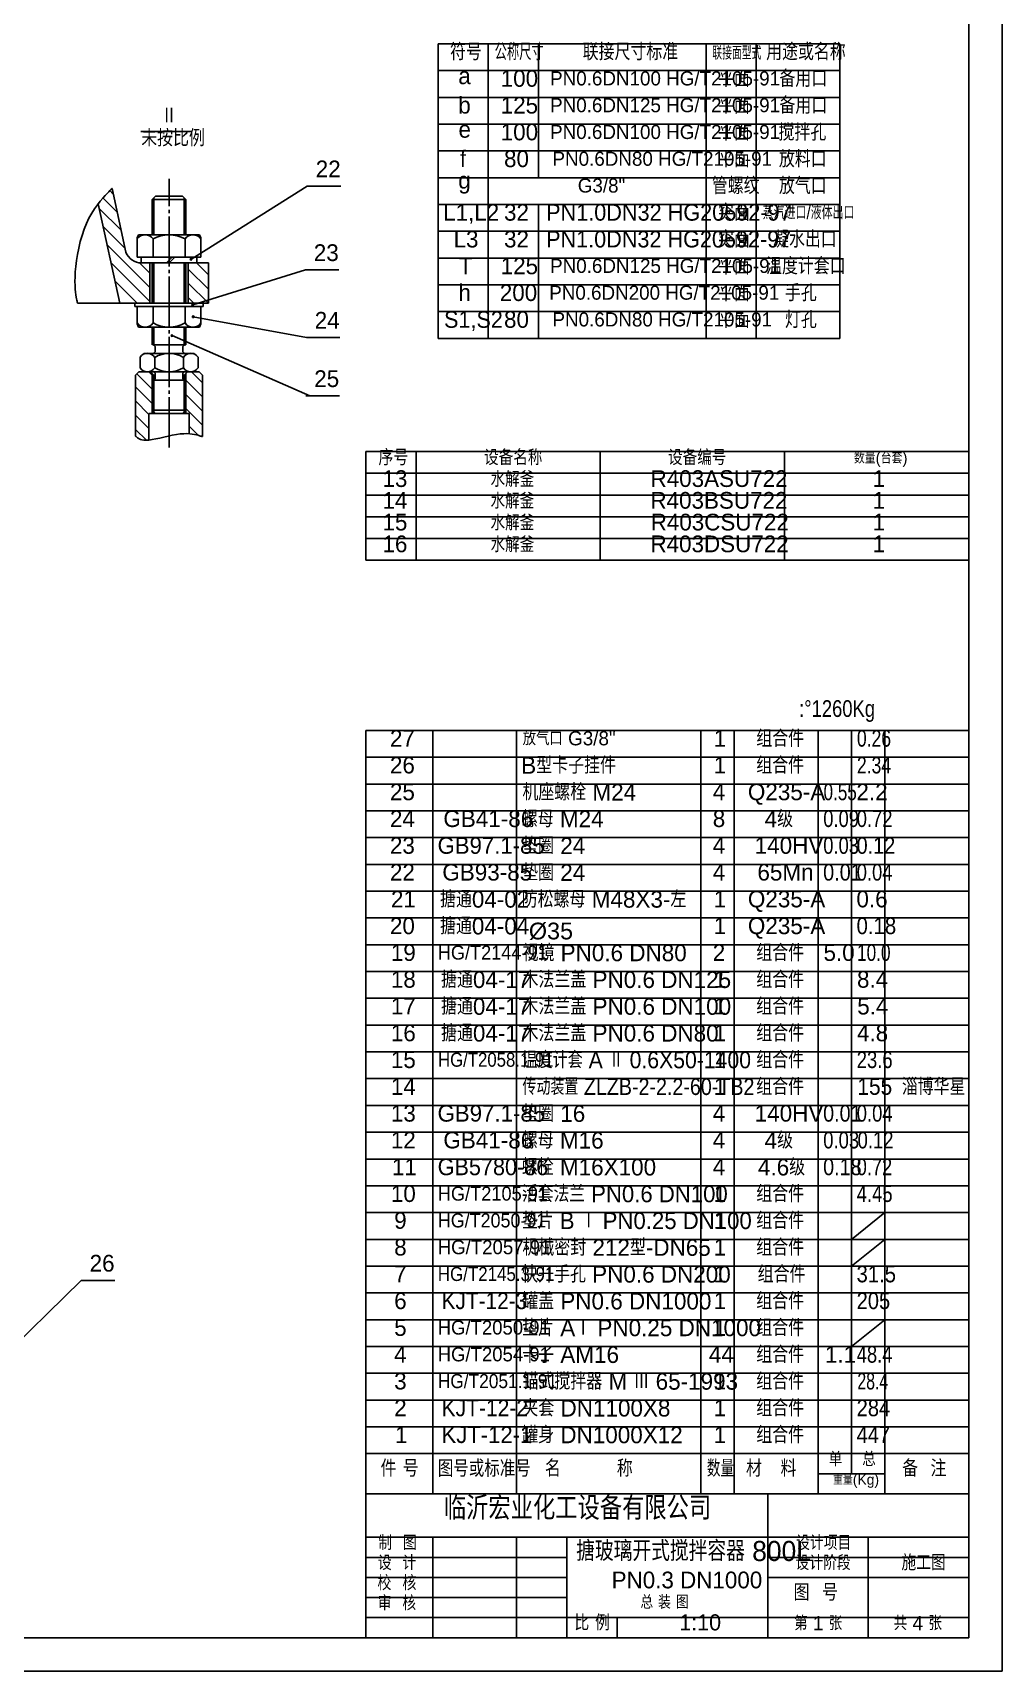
# Model space of a CAD drawing. Extents: x 604 to 1218, y -216 to 625.
# Drawn here: x 908.8 to 1198.3, y -216.1 to 273.3 of the extents above; entities that cross this region are included whole.
import ezdxf

# ---------------------------------------------------------------- set-up
doc = ezdxf.new("R2010")
doc.units = 0
doc.linetypes.add('DASHDOT', pattern=[18, 15, -1, 1, -1])
doc.layers.get('0').update_dxf_attribs({"color": 8, "linetype": 'CONTINUOUS'})
for name, color, linetype in [('1', 8, 'CONTINUOUS'), ('2', 94, 'DASHDOT'), ('5', 214, 'CONTINUOUS'), ('85', 7, 'CONTINUOUS')]:
    doc.layers.add(name, color=color, linetype=linetype)
doc.styles.add('STYLE1', font='cadt_en.shx', dxfattribs={"width": 0.650136, "bigfont": 'cadt_hz.shx'})
doc.styles.add('STYLE10', font='cadt_en.shx', dxfattribs={"width": 1.043885, "bigfont": 'cadt_hz.shx'})
doc.styles.add('STYLE37', font='cadt_en.shx', dxfattribs={"width": 0.821694, "bigfont": 'cadt_hz.shx'})

# ---------------------------------------------------------------- blocks, each defined once
blk = doc.blocks.new('*U58')
at = {"style": 'STYLE1'}
for s, width, p in [('传动装置 ZLZB-2-2.2-60-TB2', 0.878569, (1055.05, -43.98)), ('1', 1.003, (1112.13, -43.93)), ('组合件', 1.003, (1124.84, -44.02)), ('155', 0.9312, (1155.04, -43.93))]:
    blk.add_text(s, height=5, dxfattribs=dict(at, width=width)).set_placement(p)
blk = doc.blocks.new('*U121')
for p, q in [((939.54, 152.83), (939.52, 152.85)), ((939.53, 152.85), (939.52, 152.85)), ((939.57, 152.81), (939.54, 152.83)), ((939.62, 152.76), (939.57, 152.81)), ((939.69, 152.7), (939.62, 152.76)), ((939.79, 152.61), (939.69, 152.7)), ((939.92, 152.49), (939.79, 152.61)), ((940.1, 152.34), (939.92, 152.49)), ((940.32, 152.17), (940.1, 152.34)), ((940.61, 151.99), (940.32, 152.17)), ((940.98, 151.83), (940.61, 151.99)), ((941.44, 151.7), (940.98, 151.83)), ((944.5, 151.78), (943.53, 151.64)), ((945.59, 151.98), (944.5, 151.78)), ((946.76, 152.24), (945.59, 151.98)), ((947.99, 152.52), (946.76, 152.24)), ((949.25, 152.8), (947.99, 152.52)), ((950.49, 153.07), (949.25, 152.8)), ((951.71, 153.29), (950.49, 153.07)), ((952.85, 153.46), (951.71, 153.29)), ((953.9, 153.54), (952.85, 153.46)), ((954.85, 153.56), (953.9, 153.54)), ((955.71, 153.52), (954.85, 153.56)), ((956.47, 153.43), (955.71, 153.52)), ((957.13, 153.32), (956.47, 153.43)), ((957.71, 153.19), (957.13, 153.32)), ((958.19, 153.07), (957.71, 153.19)), ((958.59, 152.95), (958.19, 153.07)), ((958.89, 152.86), (958.59, 152.95)), ((959.13, 152.79), (958.89, 152.86)), ((959.29, 152.74), (959.13, 152.79)), ((959.4, 152.7), (959.29, 152.74)), ((959.47, 152.68), (959.4, 152.7)), ((959.51, 152.67), (959.47, 152.68)), ((959.52, 152.67), (959.51, 152.67)), ((959.52, 152.67), (959.52, 152.67, 1)), ((942.01, 151.62), (941.44, 151.7)), ((942.7, 151.59), (942.01, 151.62)), ((943.53, 151.64), (942.7, 151.59))]:
    blk.add_line(p, q)
blk = doc.blocks.new('*U122')
at = {"layer": '5'}
for p, q in [((959.52, 168.78), (956.27, 172.03, 1)), ((954.51, 169.55), (954.02, 170.04)), ((959.52, 164.54), (954.52, 169.54)), ((959.52, 160.3), (954.52, 165.3)), ((959.52, 156.05), (954.52, 161.05)), ((958.3, 153.04), (955.52, 155.81))]:
    blk.add_line(p, q, dxfattribs=at)
blk = doc.blocks.new('*U123')
at = {"layer": '5'}
for p, q in [((944.52, 166.81), (939.9, 171.43)), ((945.02, 170.55), (943.53, 172.05, 1)), ((944.52, 162.57), (939.52, 167.57)), ((943.52, 159.33), (939.52, 163.33)), ((943.52, 155.08), (939.52, 159.08)), ((942.77, 151.59), (939.52, 154.84))]:
    blk.add_line(p, q, dxfattribs=at)
blk = doc.blocks.new('*U124')
at = {"layer": '5'}
for p, q in [((955.27, 202.73), (961.27, 196.73)), ((957.7, 204.55), (961.27, 200.97, 1)), ((955.27, 198.49), (961.27, 192.49)), ((956.97, 192.55), (955.27, 194.24))]:
    blk.add_line(p, q, dxfattribs=at)
blk = doc.blocks.new('*U125')
for p, q in [((931.07, 225.31), (930.47, 224.67)), ((931.54, 225.81), (931.07, 225.31)), ((931.89, 226.18), (931.54, 225.81)), ((932.14, 226.45), (931.89, 226.18)), ((932.31, 226.63), (932.14, 226.45)), ((932.42, 226.74), (932.31, 226.63)), ((932.47, 226.8), (932.42, 226.74)), ((932.49, 226.82), (932.47, 226.8)), ((932.49, 226.82), (932.49, 226.82, 1)), ((927.29, 220.71), (926.43, 219.39)), ((928.15, 221.91), (927.29, 220.71)), ((928.98, 222.97), (928.15, 221.91)), ((929.77, 223.89), (928.98, 222.97)), ((930.47, 224.67), (929.77, 223.89)), ((924.84, 216.33), (924.14, 214.61)), ((925.61, 217.92), (924.84, 216.33)), ((926.43, 219.39), (925.61, 217.92)), ((923.01, 210.91), (922.56, 209.01)), ((923.54, 212.79), (923.01, 210.91)), ((924.14, 214.61), (923.54, 212.79)), ((922.19, 207.12), (921.9, 205.28)), ((922.56, 209.01), (922.19, 207.12)), ((921.53, 201.88), (921.45, 200.38)), ((921.68, 203.52), (921.53, 201.88)), ((921.9, 205.28), (921.68, 203.52)), ((921.45, 200.38), (921.44, 199.03)), ((921.44, 199.03), (921.46, 197.82)), ((921.46, 197.82), (921.53, 196.76)), ((921.53, 196.76), (921.62, 195.83)), ((921.62, 195.83), (921.72, 195.04)), ((921.72, 195.04), (921.83, 194.37)), ((921.83, 194.37), (921.92, 193.83)), ((921.92, 193.83), (922, 193.4)), ((922, 193.4), (922.05, 193.09)), ((922.05, 193.09), (922.1, 192.86)), ((922.1, 192.86), (922.12, 192.71)), ((922.12, 192.71), (922.14, 192.61)), ((922.14, 192.61), (922.15, 192.55)), ((922.15, 192.57), (922.15, 192.55))]:
    blk.add_line(p, q)
blk = doc.blocks.new('*U126')
at = {"layer": '5'}
for p, q in [((932.86, 225.14), (931.85, 226.15, 1)), ((935.21, 214.3), (928.68, 220.84)), ((934.03, 219.72), (929.82, 223.94)), ((936.39, 208.89), (929.85, 215.42)), ((943.77, 197.26), (930.98, 210.05)), ((943.77, 193.02), (932.2, 204.58)), ((943.77, 201.5), (940.69, 204.58)), ((940, 192.55), (933.38, 199.16))]:
    blk.add_line(p, q, dxfattribs=at)

msp = doc.modelspace()

# ---------------------------------------------------------------- linework, layer by layer
at = {"color": 7}
for p, q in [((1198.27989, 624.90341), (1198.27989, -216.09659, 1)), ((1198.27989, -216.09659), (1198.27989, 624.90341)), ((1044.84382, 182.0132), (1044.84382, 270.0132)), ((1059.84382, 270.0132), (1059.84382, 230.0132, 1)), ((1109.84382, 182.0132), (1109.84382, 270.0132)), ((1124.84382, 182.0132), (1124.84382, 270.0132)), ((1149.84382, 262.0132), (1029.84382, 262.0132)), ((1149.84382, 254.0132), (1029.84382, 254.0132)), ((1029.84382, 246.0132), (1149.84382, 246.0132, 1)), ((1149.84382, 238.0132), (1029.84382, 238.0132)), ((1149.84382, 230.0132), (1029.84382, 230.0132, 1)), ((945.02063, 224.04503), (945.02063, 212.9617)), ((954.02063, 224.04503), (954.02063, 212.9617)), ((1149.84382, 222.0132), (1029.84382, 222.0132)), ((1029.84382, 222.0132), (1149.84382, 222.0132)), ((1059.84382, 222.0132), (1059.84382, 182.0132, 1)), ((1149.84382, 214.0132), (1029.84382, 214.0132)), ((1149.84382, 206.0132), (1029.84382, 206.0132, 1)), ((945.02063, 204.54503), (945.02063, 192.54503)), ((954.02063, 204.54503), (954.02063, 192.54503)), ((1149.84382, 198.0132), (1029.84382, 198.0132)), ((1029.84382, 190.0132), (1149.84382, 190.0132, 1)), ((945.02063, 185.37837), (945.02063, 180.04503)), ((954.02063, 185.37837), (954.02063, 180.04503)), ((944.52063, 169.54503), (944.52063, 171.54503)), ((954.52063, 169.56019), (954.52063, 171.54503)), ((945.02063, 169.54503), (945.02063, 160.04503)), ((954.02063, 169.54503), (954.02063, 160.04503)), ((944.52063, 160.54503), (944.52063, 159.54503)), ((954.52063, 160.54503), (954.52063, 159.54503)), ((1008.27989, 148.22763), (1188.27989, 148.22763, 1)), ((1023.27989, 148.22763), (1023.27989, 115.72763)), ((1078.27989, 148.22763), (1078.27989, 115.72763)), ((1133.27989, 148.22763), (1133.27989, 115.72763)), ((1188.27989, 141.72763), (1008.27989, 141.72763)), ((1008.27989, 135.22763), (1188.27989, 135.22763)), ((1188.27989, 128.72763), (1008.27989, 128.72763, 1)), ((1008.27989, 122.22763), (1188.27989, 122.22763)), ((1188.27989, 115.72763), (1008.27989, 115.72763)), ((1008.27989, 64.90341), (1188.27989, 64.90341)), ((1028.27989, 16.90341), (1028.27989, 64.90341)), ((1053.27989, 16.90341), (1053.27989, 64.90341)), ((1108.27989, 16.90341), (1108.27989, 64.90341)), ((1118.27989, 16.90341), (1118.27989, 64.90341)), ((1143.27989, 16.90341), (1143.27989, 64.90341)), ((1153.27989, 16.90341), (1153.27989, 64.90341)), ((1163.27989, 16.90341), (1163.27989, 64.90341)), ((1008.27989, 56.90341), (1188.27989, 56.90341, 1)), ((1008.27989, 48.90341), (1188.27989, 48.90341, 1)), ((1028.27989, -163.09659), (1028.27989, 48.90341)), ((1053.27989, -163.09659), (1053.27989, 48.90341)), ((1108.27989, -163.09659), (1108.27989, 48.90341)), ((1118.27989, -163.09659), (1118.27989, 48.90341)), ((1143.27989, -163.09659), (1143.27989, 48.90341)), ((1153.27989, -157.09659), (1153.27989, 48.90341)), ((1163.27989, -163.09659), (1163.27989, 48.90341)), ((1008.27989, 40.90341), (1188.27989, 40.90341)), ((1008.27989, 32.90341), (1188.27989, 32.90341)), ((1008.27989, 24.90341), (1188.27989, 24.90341)), ((1188.27989, 16.90341), (1008.27989, 16.90341)), ((1188.27989, 8.90341), (1008.27989, 8.90341)), ((1188.27989, 0.90341), (1008.27989, 0.90341)), ((1008.27989, -7.09659), (1188.27989, -7.09659)), ((1008.27989, -15.09659), (1188.27989, -15.09659)), ((1008.27989, -23.09659), (1188.27989, -23.09659)), ((1008.27989, -31.09659), (1188.27989, -31.09659)), ((1008.27989, -39.09659), (1188.27989, -39.09659)), ((1188.27989, -47.09659), (1008.27989, -47.09659)), ((1188.27989, -55.09659), (1008.27989, -55.09659)), ((1188.27989, -63.09659), (1008.27989, -63.09659)), ((1008.27989, -71.09659), (1188.27989, -71.09659)), ((1008.27989, -79.09659), (1188.27989, -79.09659)), ((1153.27989, -87.09659), (1163.27989, -79.09659, 1)), ((1008.27989, -87.09659), (1188.27989, -87.09659)), ((1153.27989, -95.09659), (1163.27989, -87.09659, 1)), ((1008.27989, -95.09659), (1188.27989, -95.09659)), ((1008.27989, -103.09659), (1188.27989, -103.09659)), ((1188.27989, -111.09659), (1008.27989, -111.09659)), ((1153.27989, -119.09659), (1163.27989, -111.09659, 1)), ((1188.27989, -119.09659), (1008.27989, -119.09659)), ((1188.27989, -127.09659), (1008.27989, -127.09659)), ((1008.27989, -135.09659), (1188.27989, -135.09659)), ((1008.27989, -143.09659), (1188.27989, -143.09659)), ((1008.27989, -151.09659), (1188.27989, -151.09659, 1)), ((1143.27989, -157.09659), (1163.27989, -157.09659, 1)), ((1128.27989, -206.09659), (1128.27989, -163.09659, 1)), ((1188.27989, -176.09659), (1008.27989, -176.09659, 1)), ((1028.27989, -206.09659), (1028.27989, -176.09659)), ((1053.27989, -206.09659), (1053.27989, -176.09659)), ((1068.27989, -206.09659), (1068.27989, -176.09659, 1)), ((1158.27989, -176.09659), (1158.27989, -206.09659)), ((1008.27989, -182.09659), (1068.27989, -182.09659)), ((1128.27989, -182.09659), (1188.27989, -182.09659)), ((1008.27989, -188.09659), (1068.27989, -188.09659)), ((1128.27989, -188.09659), (1188.27989, -188.09659, 1)), ((1008.27989, -194.09659), (1068.27989, -194.09659)), ((1008.27989, -200.09659), (1188.27989, -200.09659)), ((1083.27989, -200.09659), (1083.27989, -206.09659, 1)), ((828.27989, -206.09659), (1008.27989, -206.09659)), ((1008.27989, -206.09659), (1188.27989, -206.09659)), ((1198.27989, -216.09659), (604.27989, -216.09659))]:
    msp.add_line(p, q, dxfattribs=at)
at = {"layer": '1', "color": 7}
for p, q in [((1188.27989, 599.90341), (1188.27989, -206.09659, 1)), ((1149.84382, 270.0132), (1029.84382, 270.0132, 1)), ((1029.84382, 182.0132), (1029.84382, 270.0132)), ((1149.84382, 182.0132), (1149.84382, 270.0132, 1)), ((956.21926, 243.77906), (941.12262, 243.77906, 1)), ((936.62465, 207.79045), (932.49316, 226.82453)), ((990.80411, 227.46731), (1000.80411, 227.46731, 1)), ((928.37997, 222.20254), (934.81735, 192.54503)), ((945.52063, 224.54503), (944.52063, 223.54503)), ((944.52063, 223.54503), (944.52063, 212.9617)), ((954.52063, 223.54503), (944.52063, 223.54503)), ((953.52063, 224.54503), (945.52063, 224.54503)), ((953.52063, 224.54503), (954.52063, 223.54503)), ((954.52063, 223.54503), (954.52063, 212.9617)), ((940.43157, 212.9617), (939.99407, 212.0242)), ((939.99407, 206.29503), (939.99407, 212.0242)), ((958.60969, 212.9617), (940.43157, 212.9617)), ((944.75735, 206.29503), (944.75735, 211.7117)), ((954.28391, 206.29503), (954.28391, 211.7117)), ((958.60969, 212.9617), (959.04719, 212.0242)), ((959.04719, 206.29503), (959.04719, 212.0242)), ((959.04719, 206.29503), (939.99407, 206.29503)), ((941.24407, 206.29503), (941.24407, 204.54503, 6.28319)), ((950.46728, 206.29503), (948.71728, 204.54503)), ((949.52063, 204.54503), (951.27063, 206.29503)), ((957.79719, 206.29503), (957.79719, 204.54503)), ((941.30668, 204.54503), (961.27063, 204.54503)), ((943.77063, 192.54503), (943.77063, 204.54503)), ((944.52063, 204.54503), (944.52063, 192.54503)), ((954.52063, 204.54503), (954.52063, 192.54503)), ((955.27063, 192.54503), (955.27063, 204.54503, 6.28319)), ((961.27063, 192.54503), (961.27063, 204.54503)), ((990.23207, 202.45498), (1000.23207, 202.45498)), ((954.52063, 192.54503), (922.15152, 192.54503, 6.28319)), ((939.32157, 192.54503), (939.32157, 191.54503)), ((959.7074, 191.54503), (939.32157, 191.54503)), ((939.99407, 186.31587), (939.99407, 191.54503)), ((944.75735, 186.62837), (944.75735, 191.54503)), ((954.28391, 186.62837), (954.28391, 191.54503)), ((954.52063, 192.54503), (961.27063, 192.54503)), ((959.04719, 186.31587), (959.04719, 191.54503)), ((959.7074, 192.54503), (959.7074, 191.54503)), ((940.43157, 185.37837), (939.99407, 186.31587, 6.28319)), ((958.60969, 185.37837), (959.04719, 186.31587)), ((940.43157, 185.37837), (958.60969, 185.37837, 1)), ((944.52063, 185.37837), (944.52063, 180.04503, 6.28319)), ((954.52063, 185.37837), (954.52063, 180.04503, 6.28319)), ((990.51656, 182.25627), (1000.51656, 182.25627)), ((1149.84382, 182.0132), (1029.84382, 182.0132)), ((942.02951, 177.54503), (940.87063, 176.38615, 6.28319)), ((940.87063, 176.38615), (940.87063, 173.20391)), ((944.67063, 177.54503), (942.02951, 177.54503)), ((954.52063, 180.04503), (944.67063, 180.04503)), ((944.67063, 177.54503), (957.01175, 177.54503, 6.28319)), ((945.23867, 176.35826), (945.23867, 173.20391, 6.28319)), ((945.42063, 178.29503), (945.42063, 179.29503, 6.28319)), ((953.62063, 178.29503), (953.62063, 179.29503, 6.28319)), ((953.80258, 176.35826), (953.80258, 173.20391, 6.28319)), ((954.37063, 180.04503), (954.52063, 180.04503)), ((957.01175, 177.54503), (958.17063, 176.38615)), ((958.17063, 176.38615), (958.17063, 173.20391, 6.28319)), ((940.52063, 172.04503), (939.52063, 171.04503)), ((958.52063, 172.04503), (940.52063, 172.04503)), ((942.02951, 172.04503), (940.87063, 173.20391, 6.28319)), ((944.67063, 172.04503), (942.02951, 172.04503)), ((944.02063, 172.04503), (945.02063, 171.04503)), ((945.42063, 170.29503), (945.42063, 171.29503, 6.28319)), ((953.62063, 170.29503), (953.62063, 171.29503)), ((955.02063, 172.04503), (954.02063, 171.04503)), ((957.01175, 172.04503), (958.17063, 173.20391, 6.28319)), ((959.52063, 171.04503), (958.52063, 172.04503)), ((939.52063, 152.85147), (939.52063, 171.04503)), ((944.67063, 169.54503), (944.52063, 169.54503)), ((944.52063, 169.54503), (944.52063, 160.54503)), ((954.52063, 169.54503), (944.67063, 169.54503, 6.28319)), ((945.02063, 171.04503), (945.02063, 169.63171)), ((945.42063, 171.04503), (945.02063, 171.04503)), ((954.02063, 171.04503), (953.62063, 171.04503)), ((954.02063, 171.04503), (954.02063, 169.63171)), ((954.52063, 169.54503), (954.52063, 160.54503)), ((959.52063, 152.66995), (959.52063, 171.04503)), ((990.36289, 164.81415), (1000.36289, 164.81415)), ((955.52063, 159.54503), (943.52063, 159.54503, 1)), ((943.52063, 159.54503), (943.52063, 151.6407)), ((945.52063, 159.54503), (944.52063, 160.54503)), ((954.52063, 160.54503), (944.52063, 160.54503)), ((945.02063, 160.04503), (945.02063, 159.54503)), ((953.52063, 159.54503), (954.52063, 160.54503)), ((954.02063, 160.04503), (954.02063, 159.54503)), ((955.52063, 159.54503), (955.52063, 153.5262, 6.28319)), ((1008.27989, -206.09659), (1008.27989, 64.90341)), ((1008.27989, -163.09659), (1188.27989, -163.09659)), ((1188.27989, -206.09659), (614.27989, -206.09659))]:
    msp.add_line(p, q, dxfattribs=at)
for centre, radius, start, end in [((942.37571, 210.06782), 2.89388, 34.6146661, 145.3853339), ((949.52063, 203.26117), 9.70053, 60.5915139, 119.4084861), ((956.66555, 210.06782), 2.89388, 34.6146661, 145.3853339), ((941.30668, 209.54503), 5, 200.5433621, 270), ((942.37571, 188.27225), 2.89388, 214.6146661, 325.3853339), ((949.52063, 195.0789), 9.70053, 240.5915139, 299.4084861), ((956.66555, 188.27225), 2.89388, 214.6146661, 325.3853339), ((943.04582, 174.98879), 2.58536, 31.9854669, 147.2828171), ((944.67063, 179.29503), 0.75, 0, 90), ((944.67063, 178.29503), 0.75, 270, 360), ((949.52063, 169.22686), 8.31817, 59.0178497, 120.9821503), ((954.37063, 179.29503), 0.75, 90, 180), ((954.37063, 178.29503), 0.75, 180, 270), ((955.99544, 174.98879), 2.58536, 32.7171829, 148.0145331), ((943.05465, 174.61491), 2.60017, 212.8646982, 327.1353018), ((944.67063, 171.29503), 0.75, 0, 90), ((949.52063, 180.53518), 8.49015, 239.7121954, 300.2878046), ((954.37063, 171.29503), 0.75, 90, 180), ((955.9866, 174.61491), 2.60017, 212.8646982, 327.1353018), ((944.67063, 170.29503), 0.75, 270, 360), ((954.37063, 170.29503), 0.75, 180, 270)]:
    msp.add_arc(centre, radius, start, end, dxfattribs=at)
at = {"layer": '2', "color": 7}
msp.add_line((949.52063, 149.46308), (949.52063, 229.70495), dxfattribs=at)
at = {"layer": '5', "color": 7}
for p, q in [((956.07095, 205.61877), (990.80411, 227.46731)), ((956.58169, 192.02442), (990.23207, 202.45498)), ((956.74333, 188.46831), (990.51656, 182.25627)), ((950.41755, 182.84917), (991.54069, 164.81415)), ((923.29957, -99.39605), (894.276, -127.74029)), ((923.29957, -99.39605), (933.29957, -99.39605))]:
    msp.add_line(p, q, dxfattribs=at)
for centre in [(956.07095, 205.61877), (956.58169, 192.02442), (956.74333, 188.46831), (950.41755, 182.84917)]:
    msp.add_circle(centre, 0.25, dxfattribs=at)
at = {"layer": '85', "color": 7}
msp.add_line((1008.27989, 148.22763), (1008.27989, 115.72763), dxfattribs=at)

# ---------------------------------------------------------------- block references
at = {"color": 7}
for name in ['*U125', '*U126', '*U124', '*U123', '*U122', '*U121', '*U58']:
    msp.add_blockref(name, (0, 0), dxfattribs=at)

# ---------------------------------------------------------------- texts
at = {"color": 7, "style": 'STYLE1'}
for s, height, p in [('符号', 5, (1033.41355, 265.09049)), ('联接尺寸标准', 5, (1073.02371, 265.09049)), ('用途或名称', 5, (1127.80379, 265.11002)), ('a', 5, (1035.87357, 257.95861)), ('100', 5, (1048.54829, 257.17736)), ('PN0.6DN100 HG/T2105-91', 4.2, (1063.28805, 257.5736)), ('平面', 5, (1113.41355, 257.09049)), ('备用口', 5, (1131.76336, 257.11002)), ('备用口', 5, (1131.76336, 249.11002)), ('b', 5, (1035.87357, 249.17736)), ('125', 5, (1048.54829, 249.17736)), ('PN0.6DN125 HG/T2105-91', 4.2, (1063.28805, 249.5736)), ('平面', 5, (1113.41355, 249.09049)), ('未按比例', 5, (941.215, 239.36109)), ('e', 5, (1035.94193, 241.95861)), ('100', 5, (1048.54829, 241.17736)), ('PN0.6DN100 HG/T2105-91', 4.2, (1063.28805, 241.5736)), ('平面', 5, (1113.41355, 241.09049)), ('搅拌孔', 5, (1131.49968, 241.07096)), ('f', 5, (1036.35208, 233.17736)), ('80', 5, (1049.54003, 233.17736)), ('PN0.6DN80 HG/T2105-91', 4.2, (1064.00554, 233.5736)), ('平面', 5, (1113.41355, 233.09049)), ('放料口', 5, (1131.60222, 233.09049)), ('g', 5, (1035.87357, 226.73986)), ('管螺纹', 5, (1111.60222, 225.09049)), ('放气口', 5, (1131.61687, 225.09049)), ('G3/8"', 4.2, (1071.5484, 225.5736)), ('L1,L2', 5, (1031.35973, 217.17736)), ('32', 5, (1049.54003, 217.17736)), ('突面', 5, (1113.4282, 217.07096)), ('L3', 5, (1034.47167, 209.17736)), ('32', 5, (1049.54003, 209.17736)), ('突面', 5, (1113.4282, 209.07096)), ('凝水出口', 5, (1129.86414, 209.11002)), ('T', 5, (1036.07865, 201.17736)), ('125', 5, (1048.54829, 201.17736)), ('PN0.6DN125 HG/T2105-91', 4.2, (1063.28805, 201.5736)), ('平面', 5, (1113.41355, 201.09049)), ('温度计套口', 5, (1127.77449, 201.11002)), ('h', 5, (1035.93071, 193.17736)), ('200', 5, (1048.27485, 193.17736)), ('PN0.6DN200 HG/T2105-91', 4.2, (1063.02965, 193.5736)), ('平面', 5, (1113.41355, 193.09049)), ('手孔', 5, (1133.3989, 193.09049)), ('80', 5, (1049.54003, 185.17736)), ('PN0.6DN80 HG/T2105-91', 4.2, (1064.00554, 185.5736)), ('平面', 5, (1113.41355, 185.09049)), ('灯孔', 5, (1133.41355, 185.09049)), ('序号', 4.696774, (1012.06371, 144.11088)), ('设备名称', 4.585827, (1043.57138, 144.14927)), ('设备编号', 4.585827, (1098.5042, 144.14927)), ('数量(台套)', 3.4125, (1153.99841, 144.62046)), ('13', 5, (1013.24954, 137.6418)), ('水解釜', 4.585827, (1045.48954, 137.64927)), ('R403ASU722', 5, (1093.28938, 137.6418)), ('1', 5, (1159.57186, 137.6418)), ('14', 5, (1013.24954, 131.1418)), ('水解釜', 4.585827, (1045.48954, 131.14927)), ('R403BSU722', 5, (1093.2552, 131.1418)), ('1', 5, (1159.57186, 131.1418)), ('15', 5, (1013.24954, 124.6418)), ('水解釜', 4.585827, (1045.48954, 124.64927)), ('R403CSU722', 5, (1093.32356, 124.6418)), ('1', 5, (1159.57186, 124.6418)), ('16', 5, (1013.24954, 118.1418)), ('水解釜', 4.585827, (1045.48954, 118.14927)), ('R403DSU722', 5, (1093.2552, 118.1418)), ('1', 5, (1159.57186, 118.1418)), ('27', 5, (1015.4761, 60.06758)), ('26', 5, (1015.4761, 52.06758)), ('25', 5, (1015.4761, 44.06758)), ('24', 5, (1015.4761, 36.06758)), ('23', 5, (1015.4761, 28.06758)), ('22', 5, (1015.4761, 20.06758)), ('21', 5, (1015.78372, 12.06758)), ('搪通04-02', 5, (1030.44473, 11.9807)), ('20', 5, (1015.4761, 4.06758)), ('搪通04-04', 5, (1030.44473, 3.9807)), ('19', 5, (1015.74954, -3.93242)), ('5.0', 5, (1144.92922, -3.93242)), ('18', 5, (1015.74954, -11.93242)), ('搪通04-17', 5, (1030.75235, -12.0193)), ('8.4', 5, (1154.92922, -11.93242)), ('搪通04-17', 5, (1030.75235, -20.0193)), ('17', 5, (1015.74954, -19.93242)), ('5.4', 5, (1154.99441, -19.93242)), ('16', 5, (1015.74954, -27.93242)), ('搪通04-17', 5, (1030.75235, -28.0193)), ('4.8', 5, (1154.92922, -27.93242)), ('15', 5, (1015.74954, -35.93242)), ('14', 5, (1015.74954, -43.93242)), ('淄博华星', 5, (1168.3032, -43.99977)), ('13', 5, (1015.74954, -51.93242)), ('12', 5, (1015.74954, -59.93242)), ('11', 5, (1016.05715, -67.93242)), ('10', 5, (1015.74954, -75.93242)), ('9', 5, (1016.74128, -83.93242)), ('8', 5, (1016.74128, -91.93242)), ('7', 5, (1016.74128, -99.93242)), ('6', 5, (1016.74128, -107.93242)), ('5', 5, (1016.74128, -115.93242)), ('4', 5, (1016.74128, -123.93242)), ('3', 5, (1016.74128, -131.93242)), ('2', 5, (1016.74128, -139.93242)), ('1', 5, (1017.01472, -147.93242)), ('单', 4.23307, (1146.50489, -154.86123)), ('总', 4.23307, (1156.49249, -154.86123)), ('件 号', 5, (1012.67429, -158.0193)), ('名         称', 5, (1061.74231, -157.99977)), ('材   料', 5, (1121.77967, -158.0193)), ('备  注', 5, (1168.41106, -157.99977)), ('重量(Kg)', 3.101538, (1147.78115, -160.38891)), ('制  图', 4.335484, (1012.0076, -179.89667)), ('设计项目', 4.335484, (1136.75147, -179.89667)), ('施工图', 4.634483, (1168.19563, -185.95184)), ('设  计', 4.335484, (1011.86788, -185.89667)), ('设计阶段', 4.335484, (1136.56094, -185.89667)), ('校  核', 4.406557, (1011.74913, -191.90978)), ('PN0.3 DN1000', 5, (1081.66189, -191.33792)), ('图  号', 5, (1136.0136, -195.05836)), ('审  核', 4.335484, (1011.84248, -197.89667)), ('总 装 图', 4, (1090.26789, -197.44926)), ('比 例', 4.665695, (1070.55188, -203.9353)), ('1:10', 4.8, (1101.84574, -203.89899)), ('第 1 张', 4.233071, (1136.16482, -203.86123)), ('共 4 张', 4.266667, (1165.85311, -203.85063))]:
    msp.add_text(s, height=height, dxfattribs=at).set_placement(p)
for s, height, width, p in [('公称尺寸', 5, 0.770655, (1046.73291, 265.11002)), ('联接面型式', 4, 0.768839, (1111.75891, 265.29065)), ('PN1.0DN32 HG20592-97', 5, 0.966984, (1062.09764, 217.17736)), ('蒸汽进口/液体出口', 4, 0.860115, (1126.7536, 217.59453)), ('PN1.0DN32 HG20592-97', 5, 0.965293, (1062.10224, 209.17736)), ('S1,S2', 5, 0.963111, (1031.64385, 185.17736)), ('放气口 G3/8"', 4.2, 1.003, (1055.08243, 60.46381)), ('1', 5, 1.003, (1112.13076, 60.06758)), ('组合件', 5, 1.003, (1124.84476, 59.9807)), ('0.26', 5, 0.783592, (1154.89831, 60.06758)), ('B型卡子挂件', 5, 1.003, (1054.66281, 51.9807)), ('1', 5, 1.003, (1112.13076, 52.06758)), ('组合件', 5, 1.003, (1124.84476, 51.9807)), ('2.34', 5, 0.783592, (1154.89831, 52.06758)), ('机座螺栓 M24', 5, 1.003, (1055.01543, 43.9807)), ('4', 5, 1.003, (1111.8565, 44.06758)), ('Q235-A', 5, 1.003, (1122.34328, 44.06758)), ('0.55', 5, 0.763583, (1144.93051, 44.06758)), ('2.2', 5, 1.003, (1154.74723, 44.06758)), ('GB41-86', 5, 1.003, (1031.41712, 36.06758)), ('螺母 M24', 5, 1.003, (1054.83912, 36.00023)), ('8', 5, 1.003, (1111.8565, 36.06758)), ('4级', 5, 1.003, (1127.34644, 35.98508)), ('0.09', 5, 0.81913, (1144.84811, 36.06758)), ('0.72', 5, 0.81913, (1154.84811, 36.06758)), ('GB97.1-85', 5, 0.988992, (1029.69155, 28.06758)), ('垫圈 24', 5, 1.003, (1054.92728, 27.9807)), ('4', 5, 1.003, (1111.8565, 28.06758)), ('140HV', 5, 1.003, (1124.36646, 28.06758)), ('0.03', 5, 0.81913, (1144.84811, 28.06758)), ('0.12', 5, 0.886255, (1154.80945, 28.06758)), ('GB93-85', 5, 1.003, (1031.10858, 20.06758)), ('垫圈 24', 5, 1.003, (1054.92728, 19.9807)), ('4', 5, 1.003, (1111.8565, 20.06758)), ('65Mn', 5, 1.003, (1125.18976, 20.06758)), ('0.01', 5, 0.886255, (1144.80945, 20.06758)), ('0.04', 5, 0.81913, (1154.84811, 20.06758)), ('防松螺母 M48X3-左', 5, 1.003, (1054.80974, 11.9807)), ('1', 5, 1.003, (1112.13076, 12.06758)), ('Q235-A', 5, 1.003, (1122.34328, 12.06758)), ('0.6', 5, 1.003, (1154.74723, 12.06758)), ('1', 5, 1.003, (1112.13076, 4.06758)), ('Q235-A', 5, 1.003, (1122.34328, 4.06758)), ('0.18', 5, 0.909633, (1154.78675, 4.06758)), ('HG/T2144-91', 4.2, 0.963091, (1029.76728, -3.53619)), ('视镜 PN0.6 DN80', 5, 1.003, (1055.04482, -4.0193)), ('2', 5, 1.003, (1111.8565, -3.93242)), ('组合件', 5, 1.003, (1124.84476, -4.0193)), ('10.0', 5, 0.769506, (1154.9293, -3.93242)), ('木法兰盖 PN0.6 DN125', 5, 1.003, (1055.04482, -12.0193)), ('1', 5, 1.003, (1112.13076, -11.93242)), ('组合件', 5, 1.003, (1124.84476, -12.0193)), ('木法兰盖 PN0.6 DN100', 5, 1.003, (1055.04482, -20.0193)), ('组合件', 5, 1.003, (1124.84476, -20.0193)), ('1', 5, 1.003, (1112.13076, -19.93242)), ('木法兰盖 PN0.6 DN80', 5, 1.003, (1055.04482, -28.0193)), ('1', 5, 1.003, (1112.13076, -27.93242)), ('组合件', 5, 1.003, (1124.84476, -28.0193)), ('HG/T2058.1-91', 4.2, 0.890586, (1029.8248, -35.53619)), ('温度计套 A Ⅱ 0.6X50-1400', 5, 0.946476, (1055.05806, -35.99977)), ('1', 5, 1.003, (1112.13076, -35.93242)), ('组合件', 5, 1.003, (1124.84476, -36.0193)), ('23.6', 5, 0.823077, (1154.84309, -35.93242)), ('GB97.1-85', 5, 0.993908, (1029.68106, -51.93242)), ('垫圈 16', 5, 1.003, (1054.92728, -52.0193)), ('4', 5, 1.003, (1111.8565, -51.93242)), ('140HV', 5, 1.003, (1124.36646, -51.93242)), ('0.01', 5, 0.881758, (1144.81423, -51.93242)), ('0.04', 5, 0.823077, (1154.84309, -51.93242)), ('GB41-86', 5, 1.003, (1031.41712, -59.93242)), ('螺母 M16', 5, 1.003, (1054.83912, -59.99977)), ('4', 5, 1.003, (1111.8565, -59.93242)), ('4级', 5, 1.003, (1127.34644, -60.01492)), ('0.03', 5, 0.823077, (1144.84309, -59.93242)), ('0.12', 5, 0.823077, (1155.09628, -59.93242)), ('GB5780-86', 5, 0.965342, (1029.71724, -67.93242)), ('螺栓 M16X100', 5, 1.003, (1054.83912, -68.0193)), ('4', 5, 1.003, (1111.8565, -67.93242)), ('4.6级', 5, 1.003, (1125.35701, -68.01492)), ('0.18', 5, 0.881758, (1144.81423, -67.93242)), ('0.72', 5, 0.81347, (1154.84414, -67.93242)), ('HG/T2105-91', 4.2, 0.966812, (1029.76005, -75.53619)), ('活套法兰 PN0.6 DN100', 5, 0.98854, (1054.93236, -76.0193)), ('1', 5, 1.003, (1112.13076, -75.93242)), ('组合件', 5, 1.003, (1124.84476, -76.0193)), ('4.45', 5, 0.823077, (1154.84309, -75.93242)), ('HG/T2050-91', 4.2, 0.9516, (1029.77871, -83.53619)), ('垫片 B Ⅰ PN0.25 DN100', 5, 0.990145, (1054.9318, -84.0193)), ('1', 5, 1.003, (1112.13076, -83.93242)), ('组合件', 5, 1.003, (1124.84476, -84.0193)), ('HG/T2057-91', 4.2, 0.990544, (1029.71718, -91.53619)), ('机械密封 212型-DN65', 5, 1.003, (1055.01543, -92.0193)), ('1', 5, 1.003, (1112.13076, -91.93242)), ('组合件', 5, 1.003, (1124.84476, -92.0193)), ('HG/T2145.3-91', 4.2, 0.898788, (1029.77488, -99.53619)), ('快开手孔 PN0.6 DN200', 5, 1.003, (1054.92728, -100.0193)), ('1', 5, 1.003, (1112.13076, -99.93242)), ('组合件', 5, 1.003, (1125.2642, -100.0193)), ('31.5', 5, 0.904502, (1154.79143, -99.93242)), ('罐盖 PN0.6 DN1000', 5, 1.003, (1054.95666, -108.03883)), ('组合件', 5, 1.003, (1124.84476, -108.0193)), ('KJT-12-3', 5, 0.930641, (1030.88791, -107.93242)), ('1', 5, 1.003, (1112.13076, -107.93242)), ('205', 5, 0.896756, (1154.82073, -107.93242)), ('HG/T2050-91', 4.2, 0.984391, (1029.72487, -115.53619)), ('垫片 AⅠ PN0.25 DN1000', 5, 1.003, (1054.92728, -116.0193)), ('1', 5, 1.003, (1112.13076, -115.93242)), ('组合件', 5, 1.003, (1124.84476, -116.0193)), ('HG/T2054-91', 4.2, 0.985352, (1029.72362, -123.53619)), ('卡子 AM16', 5, 1.003, (1054.95666, -124.0193)), ('44', 5, 1.003, (1110.70737, -123.93242)), ('组合件', 5, 1.003, (1124.84476, -124.0193)), ('1.1', 5, 1.003, (1145.33003, -123.93242)), ('48.4', 5, 0.818072, (1154.84925, -123.93242)), ('HG/T2051.1-91', 4.2, 0.920467, (1029.76151, -131.53619)), ('锚式搅拌器 M Ⅲ 65-1993', 5, 1.003, (1055.04482, -131.99977)), ('1', 5, 1.003, (1112.13076, -131.93242)), ('组合件', 5, 1.003, (1124.84476, -132.0193)), ('28.4', 5, 0.70748, (1155.0349, -131.93242)), ('KJT-12-2', 5, 0.940271, (1030.8697, -139.93242)), ('夹套 DN1100X8', 5, 1.003, (1055.01543, -140.0193)), ('1', 5, 1.003, (1112.13076, -139.93242)), ('组合件', 5, 1.003, (1124.84476, -140.0193)), ('284', 5, 0.896756, (1154.82073, -139.93242)), ('KJT-12-1', 5, 0.985401, (1030.88412, -147.93242)), ('罐身 DN1000X12', 5, 1.003, (1054.95666, -147.99977)), ('1', 5, 1.003, (1112.13076, -147.93242)), ('组合件', 5, 1.003, (1124.84476, -148.0193)), ('447', 5, 0.896756, (1154.82073, -147.93242)), ('图号或标准号', 5, 0.973683, (1029.76349, -158.03883)), ('数量', 5, 0.857889, (1110.09798, -157.99977))]:
    msp.add_text(s, height=height, dxfattribs=dict(at, width=width)).set_placement(p)
at = {"color": 7, "char_height": 5, "attachment_point": 7}
for s, insert, style in [(':%%d1260Kg', (1137.64989, 67.43741), 'STYLE37'), (' %%c35', (1055.01543, 2.31404), 'STYLE10')]:
    msp.add_mtext(s, dxfattribs=dict(at, insert=insert, style=style))
at = {"layer": '1', "color": 7, "style": 'STYLE1'}
for s, height, p in [('Ⅱ', 5, (947.15235, 246.0804)), ('临沂宏业化工设备有限公司', 7, (1031.58946, -170.86104))]:
    msp.add_text(s, height=height, dxfattribs=at).set_placement(p)
at = {"layer": '1', "color": 7, "style": 'STYLE1', "width": 0.981839}
msp.add_text('搪玻璃开式搅拌容器 800L', height=6, dxfattribs=at).set_placement((1071.08371, -183.1804))
at = {"layer": '5', "color": 7, "style": 'STYLE1', "width": 1.003}
for s, p in [('22', (993.30411, 230.13398)), ('23', (992.73207, 205.12164)), ('24', (993.01656, 184.92294)), ('25', (992.86289, 167.48082)), ('26', (925.79957, -96.72938))]:
    msp.add_text(s, height=5, dxfattribs=at).set_placement(p)

doc.saveas('drawing.dxf')
